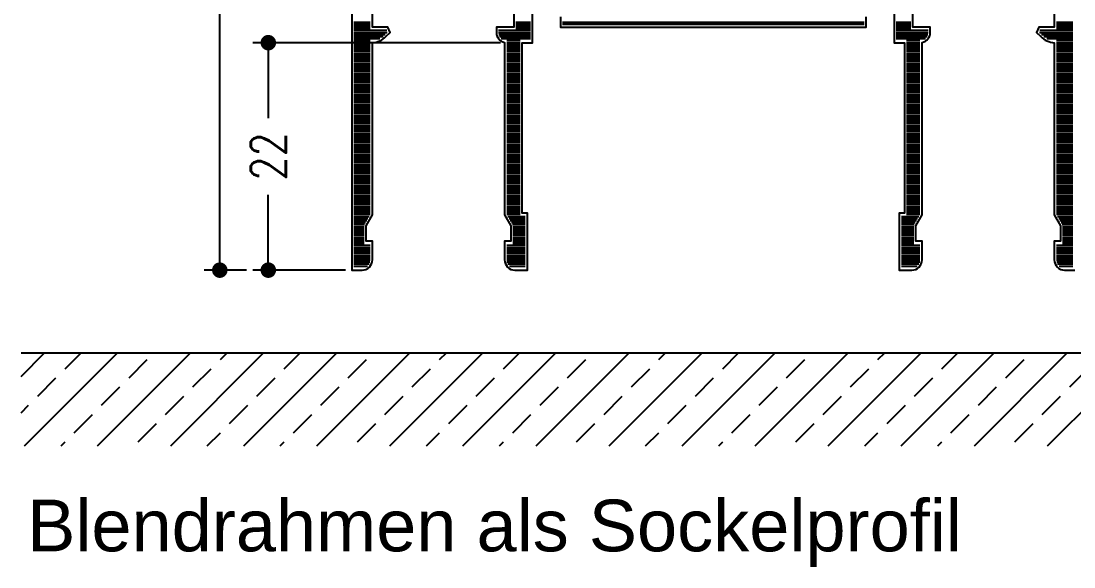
# Model space of a CAD drawing. Extents: x 16 to 197, y 49 to 240.
# Drawn here: x 118.8 to 169.8, y 52.6 to 79 of the extents above; entities that cross this region are included whole.
import ezdxf

# ---------------------------------------------------------------- set-up
doc = ezdxf.new("R2010")
doc.units = 0
doc.header["$LTSCALE"] = 6
doc.layers.get('0').update_dxf_attribs({"color": 4, "linetype": 'CONTINUOUS'})
doc.layers.get('DEFPOINTS').update_dxf_attribs({"linetype": 'CONTINUOUS'})
for name, color, linetype in [('01TXT', 7, 'CONTINUOUS'), ('CONST18', 3, 'CONTINUOUS'), ('CONST25', 3, 'CONTINUOUS'), ('KH_NOR', 7, 'CONTINUOUS'), ('KH_SCH', 3, 'CONTINUOUS'), ('LLMASSE', 7, 'CONTINUOUS')]:
    doc.layers.add(name, color=color, linetype=linetype)
doc.styles.get("Standard").update_dxf_attribs({"font": 'simplex.shx', "width": 0.8})
doc.styles.add('SWISS', font='swiss.ttf')
doc.dimstyles.new('DOK-1ZU1-PUNKT', dxfattribs={"dimscale": 0, "dimtxt": 3, "dimasz": 1.5, "dimexe": 1.5, "dimexo": 0.6, "dimgap": 1.5, "dimtad": 0, "dimdsep": 46, "dimtxsty": 'Standard', "dimblk": 'PUNKT', "dimblk1": 'PUNKT', "dimblk2": 'PUNKT', "dimcen": 0, "dimclrd": 2, "dimclre": 2, "dimclrt": 7, "dimadec": 0, "dimazin": 0, "dimtfac": 0.7, "dimtofl": 0, "dimtmove": 2, "dimatfit": 3, "dimldrblk": 'PUNKT', "dimfxl": 1, "dimtolj": 1, "dimarcsym": 0})

# ---------------------------------------------------------------- blocks, each defined once
blk = doc.blocks.new('*X10')
for p, q in [((24.9, 31.97), (27.17, 34.24)), ((25.24, 25.24), (34.24, 34.24)), ((29.17, 32.7), (30.71, 34.24)), ((32.31, 25.24), (41.31, 34.24)), ((39.38, 25.24), (48.38, 34.24)), ((44.19, 33.59), (44.85, 34.24)), ((46.45, 25.24), (55.45, 34.24)), ((50.38, 32.7), (51.92, 34.24)), ((53.53, 25.24), (62.53, 34.24)), ((60.6, 25.24), (69.6, 34.24)), ((65.41, 33.59), (66.06, 34.24)), ((67.67, 25.24), (76.67, 34.24)), ((71.59, 32.7), (73.13, 34.24)), ((74.74, 25.24), (83.74, 34.24)), ((81.81, 25.24), (90.81, 34.24)), ((86.62, 33.59), (87.27, 34.24)), ((88.88, 25.24), (97.88, 34.24)), ((92.81, 32.7), (94.35, 34.24)), ((95.95, 25.24), (104.95, 34.24)), ((103.02, 25.24), (112.02, 34.24)), ((107.83, 33.59), (108.49, 34.24)), ((110.09, 25.24), (119.09, 34.24)), ((114.02, 32.7), (115.56, 34.24)), ((117.16, 25.24), (126.16, 34.24)), ((124.24, 25.24), (133.24, 34.24)), ((35.36, 31.82), (37.12, 33.59)), ((41.54, 30.94), (43.31, 32.7)), ((56.57, 31.82), (58.34, 33.59)), ((62.76, 30.94), (64.52, 32.7)), ((77.78, 31.82), (79.55, 33.59)), ((83.97, 30.94), (85.74, 32.7)), ((98.99, 31.82), (100.76, 33.59)), ((105.18, 30.94), (106.95, 32.7)), ((120.21, 31.82), (121.98, 33.59)), ((126.4, 30.94), (128.16, 32.7)), ((26.52, 30.05), (28.28, 31.82)), ((47.73, 30.05), (49.5, 31.82)), ((68.94, 30.05), (70.71, 31.82)), ((90.16, 30.05), (91.92, 31.82)), ((111.37, 30.05), (113.14, 31.82)), ((32.7, 29.17), (34.47, 30.94)), ((53.92, 29.17), (55.68, 30.94)), ((75.13, 29.17), (76.9, 30.94)), ((96.34, 29.17), (98.11, 30.94)), ((117.56, 29.17), (119.32, 30.94)), ((38.89, 28.28), (40.66, 30.05)), ((60.1, 28.28), (61.87, 30.05)), ((81.32, 28.28), (83.09, 30.05)), ((102.53, 28.28), (104.3, 30.05)), ((123.74, 28.28), (125.51, 30.05)), ((24.9, 28.44), (25.63, 29.17)), ((45.08, 27.4), (46.85, 29.17)), ((66.29, 27.4), (68.06, 29.17)), ((87.5, 27.4), (89.27, 29.17)), ((108.72, 27.4), (110.49, 29.17)), ((30.05, 26.52), (31.82, 28.28)), ((51.27, 26.52), (53.03, 28.28)), ((72.48, 26.52), (74.25, 28.28)), ((93.69, 26.52), (95.46, 28.28)), ((114.9, 26.52), (116.67, 28.28)), ((36.24, 25.63), (38.01, 27.4)), ((42.92, 25.24), (44.19, 26.52)), ((57.45, 25.63), (59.22, 27.4)), ((64.13, 25.24), (65.41, 26.52)), ((78.67, 25.63), (80.43, 27.4)), ((85.35, 25.24), (86.62, 26.52)), ((99.88, 25.63), (101.65, 27.4)), ((106.56, 25.24), (107.83, 26.52)), ((121.09, 25.63), (122.86, 27.4)), ((28.78, 25.24), (29.17, 25.63)), ((49.99, 25.24), (50.38, 25.63)), ((71.2, 25.24), (71.59, 25.63)), ((92.42, 25.24), (92.81, 25.63)), ((113.63, 25.24), (114.02, 25.63))]:
    blk.add_line(p, q)
blk = doc.blocks.new('PUNKT')
at = {"color": 0, "linetype": 'CONTINUOUS'}
blk.add_line((-0.5, 0), (-1, 0), dxfattribs=at)
at = {"color": 0, "linetype": 'CONTINUOUS', "const_width": 0.5}
blk.add_lwpolyline([(-0.25, 0, 1), (0.25, 0, 1)], format="xyb", close=True, dxfattribs=at)
blk = doc.blocks.new('*D60')
at = {"color": 3, "linetype": 'ByBlock'}
for p, q in [((134.054, 111.408), (127.667, 111.408)), ((128.417, 110.658), (128.417, 90.977)), ((128.417, 67.658), (128.417, 87.34)), ((129.715, 66.908), (127.667, 66.908))]:
    blk.add_line(p, q, dxfattribs=at)
at = {"layer": 'DEFPOINTS', "color": 0, "linetype": 'ByBlock'}
for p in [(128.417, 111.408), (134.354, 111.408), (130.015, 66.908)]:
    blk.add_point(p, dxfattribs=at)
at = {"color": 3, "linetype": 'ByBlock', "xscale": 0.75, "yscale": 0.75, "zscale": 0.75}
for p, rotation in [((128.417, 111.408), 90), ((128.417, 66.908), 270)]:
    blk.add_blockref('PUNKT', p, dxfattribs=dict(at, rotation=rotation))
at = {"color": 3, "linetype": 'ByBlock', "insert": (128.417, 89.158), "char_height": 1.7, "attachment_point": 5, "rotation": 90}
blk.add_mtext('\\A1;89', dxfattribs=at)
blk = doc.blocks.new('*X56')
at = {"color": 0}
for p, q in [((0.2, 24), (1.8, 24)), ((0.2, 23.8), (1.8, 23.8)), ((0.2, 23.6), (1.8, 23.6)), ((15.9, 24), (17.3, 24)), ((15.9, 23.8), (17.3, 23.8)), ((15.9, 23.6), (17.3, 23.6)), ((20.4, 24), (49.6, 24)), ((20.4, 23.8), (49.6, 23.8)), ((52.7, 24), (54.1, 24)), ((52.7, 23.8), (54.1, 23.8)), ((52.7, 23.6), (54.1, 23.6)), ((68.2, 24), (69.8, 24)), ((68.2, 23.8), (69.8, 23.8)), ((68.2, 23.6), (69.8, 23.6)), ((0.2, 23.4), (1.8, 23.4)), ((0.2, 23.2), (3.41, 23.2)), ((0.2, 23), (3.44, 23)), ((0.2, 22.8), (3.24, 22.8)), ((0.2, 22.6), (3.03, 22.6)), ((14.2, 23.2), (17.3, 23.2)), ((14.2, 23), (17.3, 23)), ((14.23, 22.8), (17.3, 22.8)), ((14.31, 22.6), (17.3, 22.6)), ((15.9, 23.4), (17.3, 23.4)), ((52.7, 23.4), (54.1, 23.4)), ((52.7, 23.2), (55.8, 23.2)), ((52.7, 23), (55.8, 23)), ((52.7, 22.8), (55.77, 22.8)), ((52.7, 22.6), (55.69, 22.6)), ((66.56, 23), (69.8, 23)), ((66.59, 23.2), (69.8, 23.2)), ((66.76, 22.8), (69.8, 22.8)), ((66.97, 22.6), (69.8, 22.6)), ((68.2, 23.4), (69.8, 23.4)), ((0.2, 22.4), (2.72, 22.4)), ((0.2, 22.2), (1.8, 22.2)), ((0.2, 22), (1.8, 22)), ((0.2, 21.8), (1.8, 21.8)), ((0.2, 21.6), (1.8, 21.6)), ((0.2, 21.4), (1.8, 21.4)), ((14.47, 22.4), (17.3, 22.4)), ((15, 22.2), (16.3, 22.2)), ((15, 22), (16.3, 22)), ((15, 21.8), (16.3, 21.8)), ((15, 21.6), (16.3, 21.6)), ((15, 21.4), (16.3, 21.4)), ((52.7, 22.4), (55.53, 22.4)), ((53.7, 22.2), (55, 22.2)), ((53.7, 22), (55, 22)), ((53.7, 21.8), (55, 21.8)), ((53.7, 21.6), (55, 21.6)), ((53.7, 21.4), (55, 21.4)), ((67.28, 22.4), (69.8, 22.4)), ((68.2, 22.2), (69.8, 22.2)), ((68.2, 22), (69.8, 22)), ((68.2, 21.8), (69.8, 21.8)), ((68.2, 21.6), (69.8, 21.6)), ((68.2, 21.4), (69.8, 21.4)), ((0.2, 21.2), (1.8, 21.2)), ((0.2, 21), (1.8, 21)), ((0.2, 20.8), (1.8, 20.8)), ((0.2, 20.6), (1.8, 20.6)), ((0.2, 20.4), (1.8, 20.4)), ((15, 21.2), (16.3, 21.2)), ((15, 21), (16.3, 21)), ((15, 20.8), (16.3, 20.8)), ((15, 20.6), (16.3, 20.6)), ((15, 20.4), (16.3, 20.4)), ((53.7, 21.2), (55, 21.2)), ((53.7, 21), (55, 21)), ((53.7, 20.8), (55, 20.8)), ((53.7, 20.6), (55, 20.6)), ((53.7, 20.4), (55, 20.4)), ((68.2, 21.2), (69.8, 21.2)), ((68.2, 21), (69.8, 21)), ((68.2, 20.8), (69.8, 20.8)), ((68.2, 20.6), (69.8, 20.6)), ((68.2, 20.4), (69.8, 20.4)), ((0.2, 20.2), (1.8, 20.2)), ((0.2, 20), (1.8, 20)), ((0.2, 19.8), (1.8, 19.8)), ((0.2, 19.6), (1.8, 19.6)), ((0.2, 19.4), (1.8, 19.4)), ((15, 20.2), (16.3, 20.2)), ((15, 20), (16.3, 20)), ((15, 19.8), (16.3, 19.8)), ((15, 19.6), (16.3, 19.6)), ((15, 19.4), (16.3, 19.4)), ((53.7, 20.2), (55, 20.2)), ((53.7, 20), (55, 20)), ((53.7, 19.8), (55, 19.8)), ((53.7, 19.6), (55, 19.6)), ((53.7, 19.4), (55, 19.4)), ((68.2, 20.2), (69.8, 20.2)), ((68.2, 20), (69.8, 20)), ((68.2, 19.8), (69.8, 19.8)), ((68.2, 19.6), (69.8, 19.6)), ((68.2, 19.4), (69.8, 19.4)), ((0.2, 19.2), (1.8, 19.2)), ((0.2, 19), (1.8, 19)), ((0.2, 18.8), (1.8, 18.8)), ((0.2, 18.6), (1.8, 18.6)), ((0.2, 18.4), (1.8, 18.4)), ((15, 19.2), (16.3, 19.2)), ((15, 19), (16.3, 19)), ((15, 18.8), (16.3, 18.8)), ((15, 18.6), (16.3, 18.6)), ((15, 18.4), (16.3, 18.4)), ((53.7, 19.2), (55, 19.2)), ((53.7, 19), (55, 19)), ((53.7, 18.8), (55, 18.8)), ((53.7, 18.6), (55, 18.6)), ((53.7, 18.4), (55, 18.4)), ((68.2, 19.2), (69.8, 19.2)), ((68.2, 19), (69.8, 19)), ((68.2, 18.8), (69.8, 18.8)), ((68.2, 18.6), (69.8, 18.6)), ((68.2, 18.4), (69.8, 18.4)), ((0.2, 18.2), (1.8, 18.2)), ((0.2, 18), (1.8, 18)), ((0.2, 17.8), (1.8, 17.8)), ((0.2, 17.6), (1.8, 17.6)), ((0.2, 17.4), (1.8, 17.4)), ((15, 18.2), (16.3, 18.2)), ((15, 18), (16.3, 18)), ((15, 17.8), (16.3, 17.8)), ((15, 17.6), (16.3, 17.6)), ((15, 17.4), (16.3, 17.4)), ((53.7, 18.2), (55, 18.2)), ((53.7, 18), (55, 18)), ((53.7, 17.8), (55, 17.8)), ((53.7, 17.6), (55, 17.6)), ((53.7, 17.4), (55, 17.4)), ((68.2, 18.2), (69.8, 18.2)), ((68.2, 18), (69.8, 18)), ((68.2, 17.8), (69.8, 17.8)), ((68.2, 17.6), (69.8, 17.6)), ((68.2, 17.4), (69.8, 17.4)), ((0.2, 17.2), (1.8, 17.2)), ((0.2, 17), (1.8, 17)), ((0.2, 16.8), (1.8, 16.8)), ((0.2, 16.6), (1.8, 16.6)), ((0.2, 16.4), (1.8, 16.4)), ((15, 17.2), (16.3, 17.2)), ((15, 17), (16.3, 17)), ((15, 16.8), (16.3, 16.8)), ((15, 16.6), (16.3, 16.6)), ((15, 16.4), (16.3, 16.4)), ((53.7, 17.2), (55, 17.2)), ((53.7, 17), (55, 17)), ((53.7, 16.8), (55, 16.8)), ((53.7, 16.6), (55, 16.6)), ((53.7, 16.4), (55, 16.4)), ((68.2, 17.2), (69.8, 17.2)), ((68.2, 17), (69.8, 17)), ((68.2, 16.8), (69.8, 16.8)), ((68.2, 16.6), (69.8, 16.6)), ((68.2, 16.4), (69.8, 16.4)), ((0.2, 16.2), (1.8, 16.2)), ((0.2, 16), (1.8, 16)), ((0.2, 15.8), (1.8, 15.8)), ((0.2, 15.6), (1.8, 15.6)), ((0.2, 15.4), (1.8, 15.4)), ((15, 16.2), (16.3, 16.2)), ((15, 16), (16.3, 16)), ((15, 15.8), (16.3, 15.8)), ((15, 15.6), (16.3, 15.6)), ((15, 15.4), (16.3, 15.4)), ((53.7, 16.2), (55, 16.2)), ((53.7, 16), (55, 16)), ((53.7, 15.8), (55, 15.8)), ((53.7, 15.6), (55, 15.6)), ((53.7, 15.4), (55, 15.4)), ((68.2, 16.2), (69.8, 16.2)), ((68.2, 16), (69.8, 16)), ((68.2, 15.8), (69.8, 15.8)), ((68.2, 15.6), (69.8, 15.6)), ((68.2, 15.4), (69.8, 15.4)), ((0.2, 15.2), (1.8, 15.2)), ((0.2, 15), (1.8, 15)), ((0.2, 14.8), (1.8, 14.8)), ((0.2, 14.6), (1.8, 14.6)), ((0.2, 14.4), (1.8, 14.4)), ((15, 15.2), (16.3, 15.2)), ((15, 15), (16.3, 15)), ((15, 14.8), (16.3, 14.8)), ((15, 14.6), (16.3, 14.6)), ((15, 14.4), (16.3, 14.4)), ((53.7, 15.2), (55, 15.2)), ((53.7, 15), (55, 15)), ((53.7, 14.8), (55, 14.8)), ((53.7, 14.6), (55, 14.6)), ((53.7, 14.4), (55, 14.4)), ((68.2, 15.2), (69.8, 15.2)), ((68.2, 15), (69.8, 15)), ((68.2, 14.8), (69.8, 14.8)), ((68.2, 14.6), (69.8, 14.6)), ((68.2, 14.4), (69.8, 14.4)), ((0.2, 14.2), (1.8, 14.2)), ((0.2, 14), (1.8, 14)), ((0.2, 13.8), (1.8, 13.8)), ((0.2, 13.6), (1.8, 13.6)), ((0.2, 13.4), (1.8, 13.4)), ((15, 14.2), (16.3, 14.2)), ((15, 14), (16.3, 14)), ((15, 13.8), (16.3, 13.8)), ((15, 13.6), (16.3, 13.6)), ((15, 13.4), (16.3, 13.4)), ((53.7, 14.2), (55, 14.2)), ((53.7, 14), (55, 14)), ((53.7, 13.8), (55, 13.8)), ((53.7, 13.6), (55, 13.6)), ((53.7, 13.4), (55, 13.4)), ((68.2, 14.2), (69.8, 14.2)), ((68.2, 14), (69.8, 14)), ((68.2, 13.8), (69.8, 13.8)), ((68.2, 13.6), (69.8, 13.6)), ((68.2, 13.4), (69.8, 13.4)), ((0.2, 13.2), (1.8, 13.2)), ((0.2, 13), (1.8, 13)), ((0.2, 12.8), (1.8, 12.8)), ((0.2, 12.6), (1.8, 12.6)), ((0.2, 12.4), (1.8, 12.4)), ((15, 13.2), (16.3, 13.2)), ((15, 13), (16.3, 13)), ((15, 12.8), (16.3, 12.8)), ((15, 12.6), (16.3, 12.6)), ((15, 12.4), (16.3, 12.4)), ((53.7, 13.2), (55, 13.2)), ((53.7, 13), (55, 13)), ((53.7, 12.8), (55, 12.8)), ((53.7, 12.6), (55, 12.6)), ((53.7, 12.4), (55, 12.4)), ((68.2, 13.2), (69.8, 13.2)), ((68.2, 13), (69.8, 13)), ((68.2, 12.8), (69.8, 12.8)), ((68.2, 12.6), (69.8, 12.6)), ((68.2, 12.4), (69.8, 12.4)), ((0.2, 12.2), (1.8, 12.2)), ((0.2, 12), (1.8, 12)), ((0.2, 11.8), (1.8, 11.8)), ((0.2, 11.6), (1.8, 11.6)), ((0.2, 11.4), (1.8, 11.4)), ((15, 12.2), (16.3, 12.2)), ((15, 12), (16.3, 12)), ((15, 11.8), (16.3, 11.8)), ((15, 11.6), (16.3, 11.6)), ((15, 11.4), (16.3, 11.4)), ((53.7, 12.2), (55, 12.2)), ((53.7, 12), (55, 12)), ((53.7, 11.8), (55, 11.8)), ((53.7, 11.6), (55, 11.6)), ((53.7, 11.4), (55, 11.4)), ((68.2, 12.2), (69.8, 12.2)), ((68.2, 12), (69.8, 12)), ((68.2, 11.8), (69.8, 11.8)), ((68.2, 11.6), (69.8, 11.6)), ((68.2, 11.4), (69.8, 11.4)), ((0.2, 11.2), (1.8, 11.2)), ((0.2, 11), (1.8, 11)), ((0.2, 10.8), (1.8, 10.8)), ((0.2, 10.6), (1.8, 10.6)), ((0.2, 10.4), (1.8, 10.4)), ((0.2, 10.2), (1.8, 10.2)), ((15, 11.2), (16.3, 11.2)), ((15, 11), (16.3, 11)), ((15, 10.8), (16.3, 10.8)), ((15, 10.6), (16.3, 10.6)), ((15, 10.4), (16.3, 10.4)), ((15, 10.2), (16.3, 10.2)), ((53.7, 11.2), (55, 11.2)), ((53.7, 11), (55, 11)), ((53.7, 10.8), (55, 10.8)), ((53.7, 10.6), (55, 10.6)), ((53.7, 10.4), (55, 10.4)), ((53.7, 10.2), (55, 10.2)), ((68.2, 11.2), (69.8, 11.2)), ((68.2, 11), (69.8, 11)), ((68.2, 10.8), (69.8, 10.8)), ((68.2, 10.6), (69.8, 10.6)), ((68.2, 10.4), (69.8, 10.4)), ((68.2, 10.2), (69.8, 10.2)), ((0.2, 10), (1.8, 10)), ((0.2, 9.8), (1.8, 9.8)), ((0.2, 9.6), (1.8, 9.6)), ((0.2, 9.4), (1.8, 9.4)), ((0.2, 9.2), (1.8, 9.2)), ((15, 10), (16.3, 10)), ((15, 9.8), (16.3, 9.8)), ((15, 9.6), (16.3, 9.6)), ((15, 9.4), (16.3, 9.4)), ((15, 9.2), (16.3, 9.2)), ((53.7, 10), (55, 10)), ((53.7, 9.8), (55, 9.8)), ((53.7, 9.6), (55, 9.6)), ((53.7, 9.4), (55, 9.4)), ((53.7, 9.2), (55, 9.2)), ((68.2, 10), (69.8, 10)), ((68.2, 9.8), (69.8, 9.8)), ((68.2, 9.6), (69.8, 9.6)), ((68.2, 9.4), (69.8, 9.4)), ((68.2, 9.2), (69.8, 9.2)), ((0.2, 9), (1.8, 9)), ((0.2, 8.8), (1.8, 8.8)), ((0.2, 8.6), (1.8, 8.6)), ((0.2, 8.4), (1.8, 8.4)), ((0.2, 8.2), (1.8, 8.2)), ((15, 9), (16.3, 9)), ((15, 8.8), (16.3, 8.8)), ((15, 8.6), (16.3, 8.6)), ((15, 8.4), (16.3, 8.4)), ((15, 8.2), (16.3, 8.2)), ((53.7, 9), (55, 9)), ((53.7, 8.8), (55, 8.8)), ((53.7, 8.6), (55, 8.6)), ((53.7, 8.4), (55, 8.4)), ((53.7, 8.2), (55, 8.2)), ((68.2, 9), (69.8, 9)), ((68.2, 8.8), (69.8, 8.8)), ((68.2, 8.6), (69.8, 8.6)), ((68.2, 8.4), (69.8, 8.4)), ((68.2, 8.2), (69.8, 8.2)), ((0.2, 8), (1.8, 8)), ((0.2, 7.8), (1.8, 7.8)), ((0.2, 7.6), (1.8, 7.6)), ((0.2, 7.4), (1.8, 7.4)), ((0.2, 7.2), (1.8, 7.2)), ((15, 8), (16.3, 8)), ((15, 7.8), (16.3, 7.8)), ((15, 7.6), (16.3, 7.6)), ((15, 7.4), (16.3, 7.4)), ((15, 7.2), (16.3, 7.2)), ((53.7, 8), (55, 8)), ((53.7, 7.8), (55, 7.8)), ((53.7, 7.6), (55, 7.6)), ((53.7, 7.4), (55, 7.4)), ((53.7, 7.2), (55, 7.2)), ((68.2, 8), (69.8, 8)), ((68.2, 7.8), (69.8, 7.8)), ((68.2, 7.6), (69.8, 7.6)), ((68.2, 7.4), (69.8, 7.4)), ((68.2, 7.2), (69.8, 7.2)), ((0.2, 7), (1.8, 7)), ((0.2, 6.8), (1.8, 6.8)), ((0.2, 6.6), (1.8, 6.6)), ((0.2, 6.4), (1.8, 6.4)), ((0.2, 6.2), (1.8, 6.2)), ((15, 7), (16.3, 7)), ((15, 6.8), (16.3, 6.8)), ((15, 6.6), (16.3, 6.6)), ((15, 6.4), (16.3, 6.4)), ((15, 6.2), (16.3, 6.2)), ((53.7, 7), (55, 7)), ((53.7, 6.8), (55, 6.8)), ((53.7, 6.6), (55, 6.6)), ((53.7, 6.4), (55, 6.4)), ((53.7, 6.2), (55, 6.2)), ((68.2, 7), (69.8, 7)), ((68.2, 6.8), (69.8, 6.8)), ((68.2, 6.6), (69.8, 6.6)), ((68.2, 6.4), (69.8, 6.4)), ((68.2, 6.2), (69.8, 6.2)), ((0.2, 6), (1.8, 6)), ((0.2, 5.8), (1.8, 5.8)), ((0.2, 5.6), (1.8, 5.6)), ((0.2, 5.4), (1.8, 5.4)), ((0.2, 5.2), (1.69, 5.2)), ((15, 6), (16.3, 6)), ((15, 5.8), (16.3, 5.8)), ((15, 5.6), (16.3, 5.6)), ((15, 5.4), (16.3, 5.4)), ((15.11, 5.2), (16.8, 5.2)), ((53.2, 5.2), (54.89, 5.2)), ((53.7, 6), (55, 6)), ((53.7, 5.8), (55, 5.8)), ((53.7, 5.6), (55, 5.6)), ((53.7, 5.4), (55, 5.4)), ((68.2, 6), (69.8, 6)), ((68.2, 5.8), (69.8, 5.8)), ((68.2, 5.6), (69.8, 5.6)), ((68.2, 5.4), (69.8, 5.4)), ((68.31, 5.2), (69.8, 5.2)), ((0.2, 5), (1.57, 5)), ((0.2, 4.8), (1.46, 4.8)), ((0.2, 4.6), (1.34, 4.6)), ((0.2, 4.4), (1.23, 4.4)), ((0.2, 4.2), (1.2, 4.2)), ((15.23, 5), (16.8, 5)), ((15.34, 4.8), (16.8, 4.8)), ((15.46, 4.6), (16.8, 4.6)), ((15.57, 4.4), (16.8, 4.4)), ((15.6, 4.2), (16.8, 4.2)), ((53.2, 5), (54.77, 5)), ((53.2, 4.8), (54.66, 4.8)), ((53.2, 4.6), (54.54, 4.6)), ((53.2, 4.4), (54.43, 4.4)), ((53.2, 4.2), (54.4, 4.2)), ((68.43, 5), (69.8, 5)), ((68.54, 4.8), (69.8, 4.8)), ((68.66, 4.6), (69.8, 4.6)), ((68.77, 4.4), (69.8, 4.4)), ((68.8, 4.2), (69.8, 4.2)), ((0.2, 4), (1.2, 4)), ((0.2, 3.8), (1.2, 3.8)), ((0.2, 3.6), (1.2, 3.6)), ((0.2, 3.4), (1.2, 3.4)), ((0.2, 3.2), (1.2, 3.2)), ((15.6, 4), (16.8, 4)), ((15.6, 3.8), (16.8, 3.8)), ((15.6, 3.6), (16.8, 3.6)), ((15.6, 3.4), (16.8, 3.4)), ((15.6, 3.2), (16.8, 3.2)), ((53.2, 4), (54.4, 4)), ((53.2, 3.8), (54.4, 3.8)), ((53.2, 3.6), (54.4, 3.6)), ((53.2, 3.4), (54.4, 3.4)), ((53.2, 3.2), (54.4, 3.2)), ((68.8, 4), (69.8, 4)), ((68.8, 3.8), (69.8, 3.8)), ((68.8, 3.6), (69.8, 3.6)), ((68.8, 3.4), (69.8, 3.4)), ((68.8, 3.2), (69.8, 3.2)), ((0.2, 3), (1.2, 3)), ((0.2, 2.8), (1.2, 2.8)), ((0.2, 2.6), (1.2, 2.6)), ((0.2, 2.4), (1.8, 2.4)), ((0.2, 2.2), (1.8, 2.2)), ((15, 2.4), (16.8, 2.4)), ((15, 2.2), (16.8, 2.2)), ((15.6, 3), (16.8, 3)), ((15.6, 2.8), (16.8, 2.8)), ((15.6, 2.6), (16.8, 2.6)), ((53.2, 3), (54.4, 3)), ((53.2, 2.8), (54.4, 2.8)), ((53.2, 2.6), (54.4, 2.6)), ((53.2, 2.4), (55, 2.4)), ((53.2, 2.2), (55, 2.2)), ((68.2, 2.4), (69.8, 2.4)), ((68.2, 2.2), (69.8, 2.2)), ((68.8, 3), (69.8, 3)), ((68.8, 2.8), (69.8, 2.8)), ((68.8, 2.6), (69.8, 2.6)), ((0.2, 2), (1.8, 2)), ((0.2, 1.8), (1.8, 1.8)), ((0.2, 1.6), (1.8, 1.6)), ((0.2, 1.4), (1.8, 1.4)), ((0.2, 1.2), (1.8, 1.2)), ((15, 2), (16.8, 2)), ((15, 1.8), (16.8, 1.8)), ((15, 1.6), (16.8, 1.6)), ((15, 1.4), (16.8, 1.4)), ((15, 1.2), (16.8, 1.2)), ((53.2, 2), (55, 2)), ((53.2, 1.8), (55, 1.8)), ((53.2, 1.6), (55, 1.6)), ((53.2, 1.4), (55, 1.4)), ((53.2, 1.2), (55, 1.2)), ((68.2, 2), (69.8, 2)), ((68.2, 1.8), (69.8, 1.8)), ((68.2, 1.6), (69.8, 1.6)), ((68.2, 1.4), (69.8, 1.4)), ((68.2, 1.2), (69.8, 1.2)), ((0.2, 1), (1.8, 1)), ((0.2, 0.8), (1.77, 0.8)), ((0.2, 0.6), (1.69, 0.6)), ((0.2, 0.4), (1.53, 0.4)), ((15, 1), (16.8, 1)), ((15.03, 0.8), (16.8, 0.8)), ((15.11, 0.6), (16.8, 0.6)), ((15.27, 0.4), (16.8, 0.4)), ((53.2, 1), (55, 1)), ((53.2, 0.8), (54.97, 0.8)), ((53.2, 0.6), (54.89, 0.6)), ((53.2, 0.4), (54.73, 0.4)), ((68.2, 1), (69.8, 1)), ((68.23, 0.8), (69.8, 0.8)), ((68.31, 0.6), (69.8, 0.6)), ((68.47, 0.4), (69.8, 0.4))]:
    blk.add_line(p, q, dxfattribs=at)
blk = doc.blocks.new('B-LL132345')
at = {"layer": 'KH_NOR'}
for points in [[(15.7, 26.5), (15.7, 23.5), (14, 23.5), (14, 23, 0.356394), (14.8, 22.02), (14.8, 5.34), (15.4, 4.3), (15.4, 2.8), (14.8, 2.8), (14.8, 1, 0.414214), (15.8, 0), (17, 0), (17, 5.5), (16.5, 5.5), (16.5, 22), (17.5, 22), (17.5, 26.5)], [(52.5, 26.5), (52.5, 22), (53.5, 22), (53.5, 5.5), (53, 5.5), (53, 0), (54.2, 0, 0.414214), (55.2, 1), (55.2, 2.8), (54.6, 2.8), (54.6, 4.3), (55.2, 5.34), (55.2, 22.02, 0.356394), (56, 23), (56, 23.5), (54.3, 23.5), (54.3, 26.5)], [(68, 26.5), (68, 23.5), (66.5, 23.5), (66.29, 22.99), (66.69, 22.59, 0.185405), (68, 22), (68, 5.34), (68.6, 4.3), (68.6, 2.8), (68, 2.8), (68, 1, 0.414214), (69, 0), (70, 0)], [(0, 89), (0, 0), (0, 0), (1, 0, 0.414214), (2, 1), (2, 2.8), (1.4, 2.8), (1.4, 4.3), (2, 5.34), (2, 22, 0.185405), (3.31, 22.59), (3.71, 22.99), (3.5, 23.5), (2, 23.5), (2, 26.5)]]:
    blk.add_lwpolyline(points, format="xyb", dxfattribs=at)
blk.add_lwpolyline([(20.2, 24.5), (20.2, 23.5), (49.8, 23.5), (49.8, 24.5)], dxfattribs=at)
at = {"layer": 'KH_SCH'}
blk.add_blockref('*X56', (0, 0), dxfattribs=at)
blk = doc.blocks.new('*D61')
at = {"color": 3, "linetype": 'ByBlock'}
for p, q in [((142, 77.908), (130.015, 77.908)), ((130.765, 77.158), (130.765, 74.259)), ((130.765, 67.658), (130.765, 70.557)), ((134.5, 66.908), (130.015, 66.908))]:
    blk.add_line(p, q, dxfattribs=at)
at = {"layer": 'DEFPOINTS', "color": 0, "linetype": 'ByBlock'}
for p in [(142.3, 77.908), (130.765, 66.908), (134.8, 66.908)]:
    blk.add_point(p, dxfattribs=at)
at = {"color": 3, "linetype": 'ByBlock', "xscale": 0.75, "yscale": 0.75, "zscale": 0.75}
for p, rotation in [((130.765, 77.908), 90), ((130.765, 66.908), 270)]:
    blk.add_blockref('PUNKT', p, dxfattribs=dict(at, rotation=rotation))
at = {"color": 3, "linetype": 'ByBlock', "insert": (130.765, 72.408), "char_height": 1.7, "attachment_point": 5, "rotation": 90}
blk.add_mtext('\\A1;22', dxfattribs=at)

msp = doc.modelspace()

# ---------------------------------------------------------------- linework, layer by layer
at = {"layer": 'CONST25'}
msp.add_lwpolyline([(118.8, 62.9083), (196.6, 62.9083)], dxfattribs=at)

# ---------------------------------------------------------------- block references
at = {"xscale": 0.5, "yscale": 0.5, "zscale": 0.5}
msp.add_blockref('B-LL132345', (134.8, 66.9083), dxfattribs=at)
at = {"layer": 'CONST18', "xscale": 0.5, "yscale": 0.5, "zscale": 0.5}
msp.add_blockref('*X10', (106.35, 45.7878), dxfattribs=at)

# ---------------------------------------------------------------- texts
at = {"layer": '01TXT', "color": 40, "style": 'SWISS'}
msp.add_text('Blendrahmen als Sockelprofil', height=2.5, dxfattribs=at).set_placement((119.0992, 53.3098))

# ---------------------------------------------------------------- dimensions: what is measured, and where the dimension line sits
at = {"layer": 'LLMASSE'}
for base, p1, p2, picture, middle in [((128.4167, 111.4083), (130.0153, 66.9083), (134.3536, 111.4083), '*D60', (128.4167, 89.1583)), ((130.7653, 66.9083), (142.3, 77.9083), (134.8, 66.9083), '*D61', (130.7653, 72.4083))]:
    dim = msp.add_linear_dim(base=base, p1=p1, p2=p2, angle=90, dimstyle='DOK-1ZU1-PUNKT', override={"dimscale": 0.5, "dimtxt": 3.4, "dimlfac": 2, "dimclrd": 3, "dimclre": 3, "dimclrt": 3}, dxfattribs=at)
    dim.commit()
    dim.dimension.update_dxf_attribs({"geometry": picture, "text_midpoint": middle})

doc.saveas('drawing.dxf')
